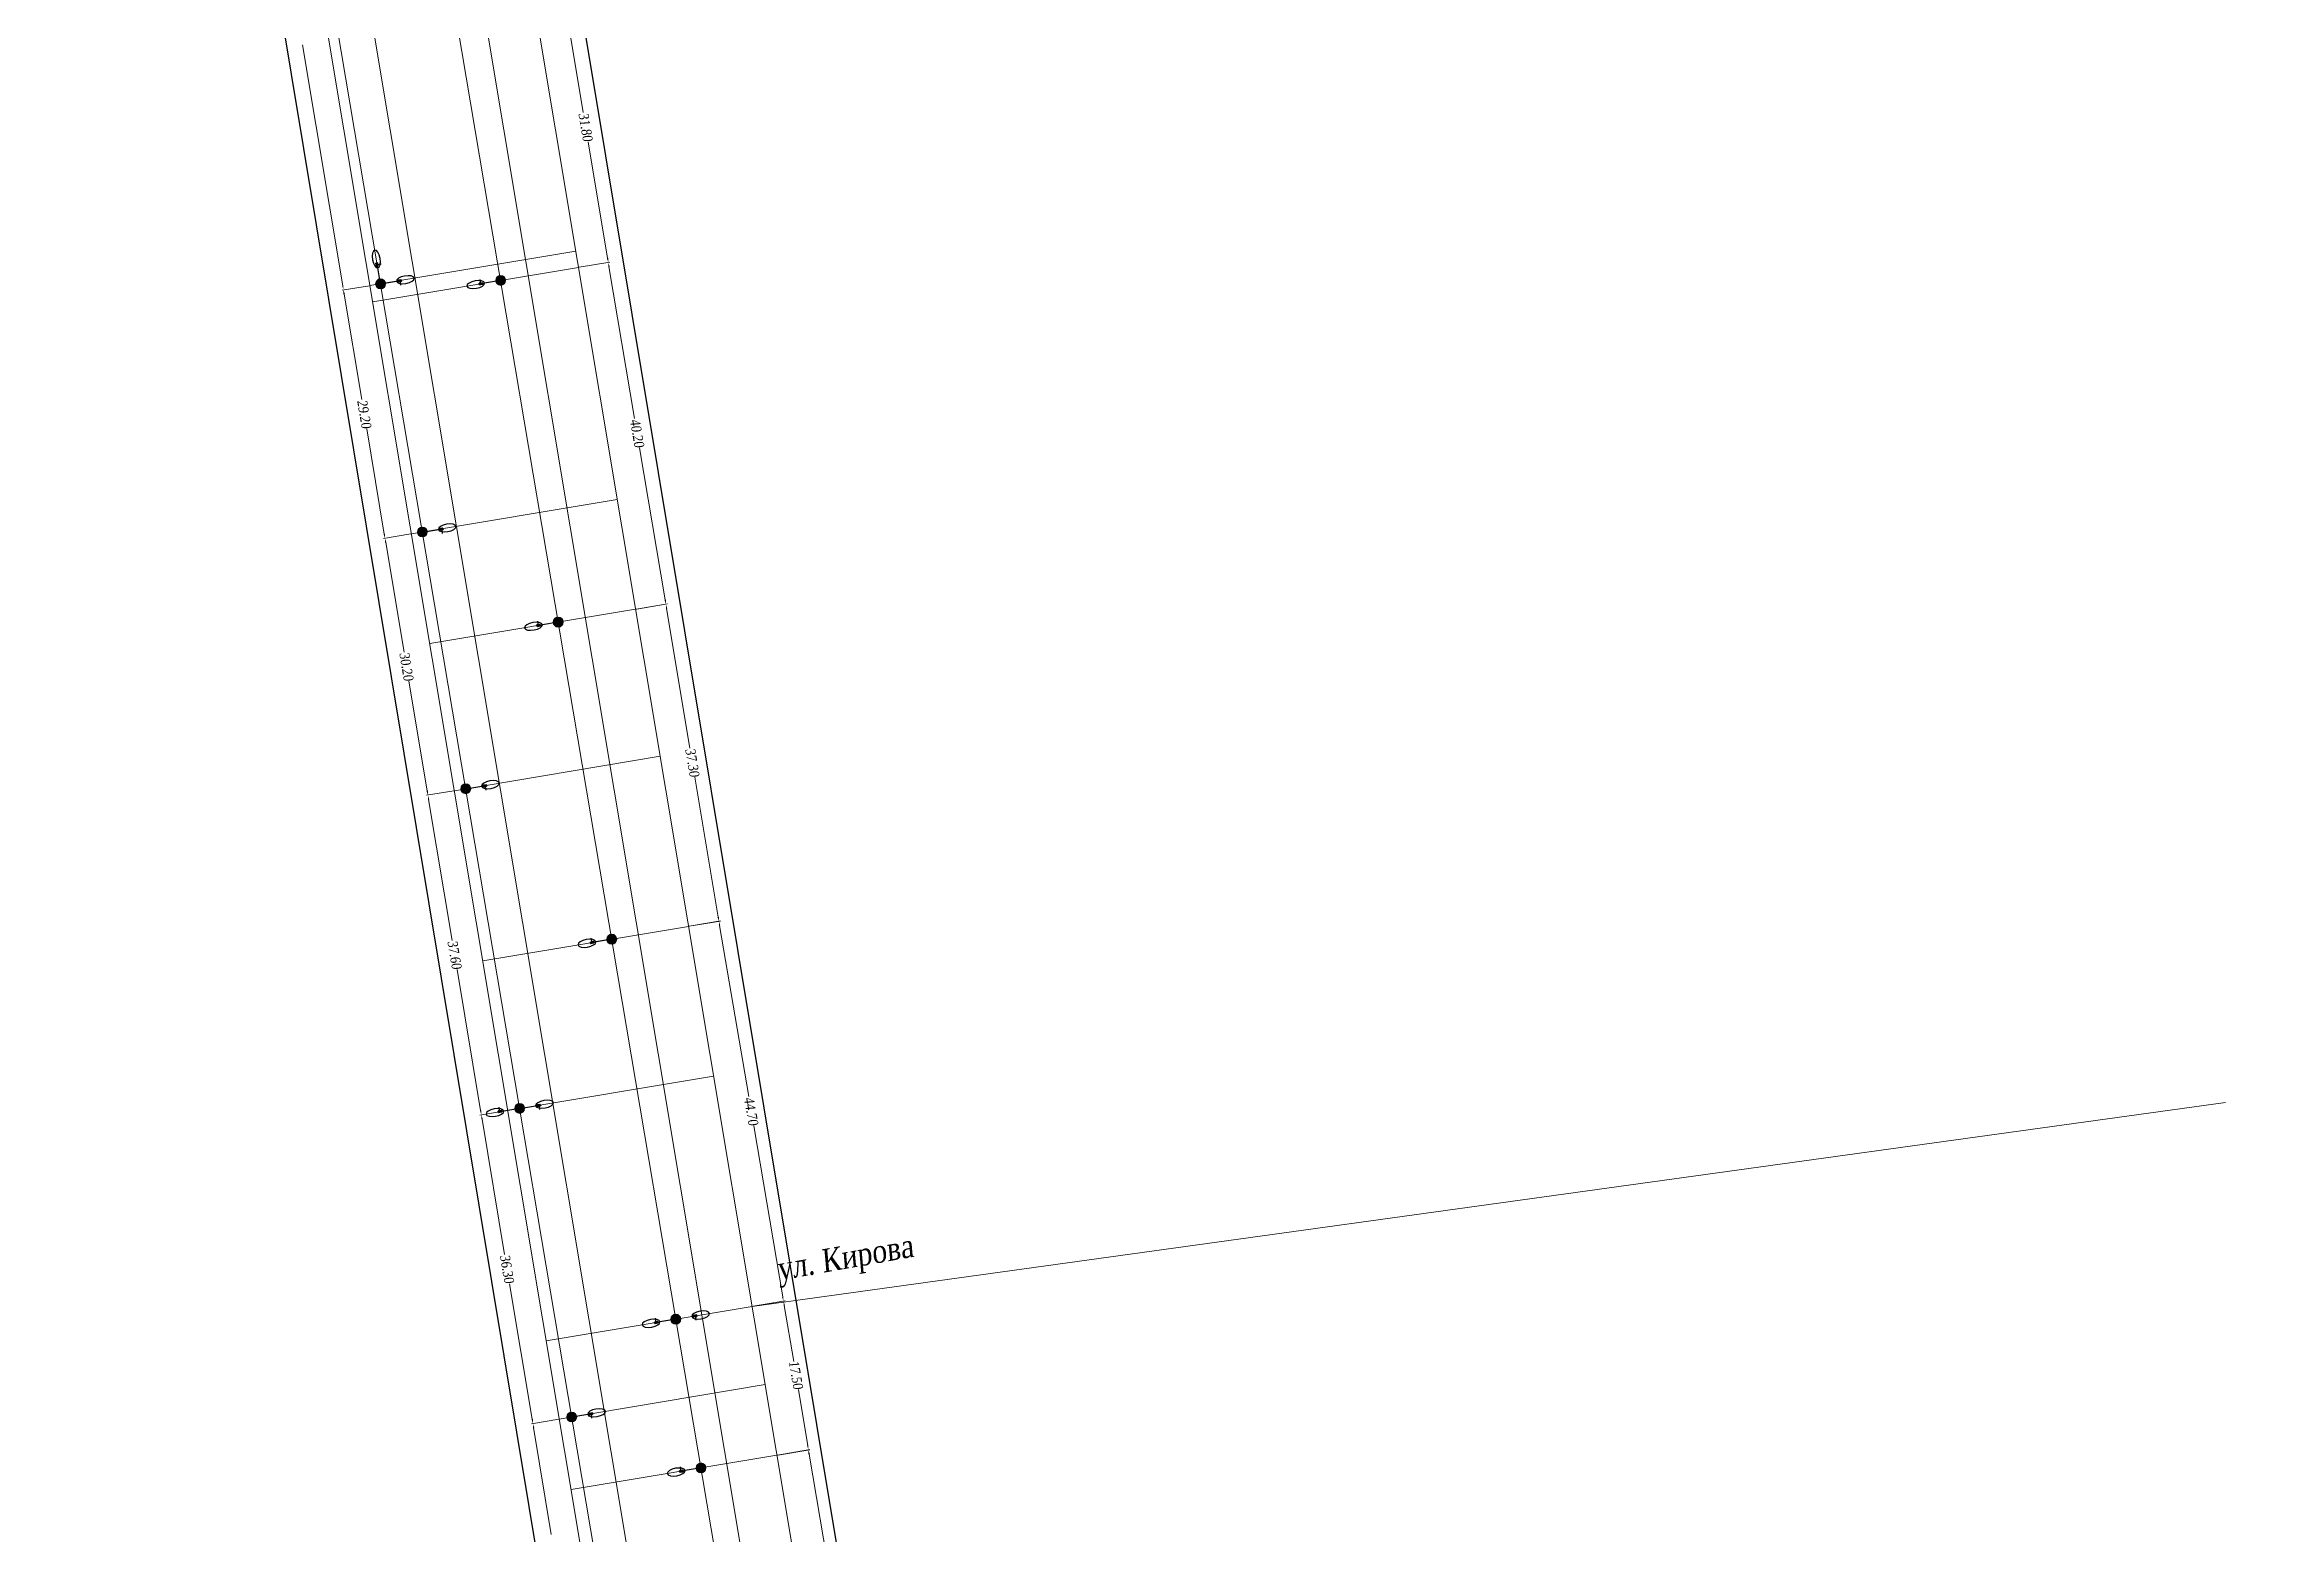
# Model space of a CAD drawing. Extents: x 2474 to 3317, y 1800 to 4862.
# Drawn here: x 2595.9 to 2855.1, y 4490.7 to 4663.6 of the extents above; entities that cross this region are included whole.
import ezdxf

# ---------------------------------------------------------------- set-up
doc = ezdxf.new("R2010")
doc.units = 0
doc.header["$MEASUREMENT"] = 0
for name, color, linetype in [('DLXLUM02', 4, 'Continuous'), ('DLXLUM03', 3, 'Continuous'), ('DLXLUMEX', 2, 'Continuous'), ('DLXSCENE', 7, 'Continuous'), ('ТекстГаз', 7, 'Continuous')]:
    doc.layers.add(name, color=color, linetype=linetype)
doc.layers.add('ОСВЕЩЕНИЕ', color=7, linetype='Continuous', lineweight=15)
doc.layers.add('ситуация', color=7, linetype='Continuous', lineweight=15)
doc.styles.add('стиль2', font='times.ttf', dxfattribs={"width": 0.85, "oblique": 5, "height": 1.15})

# ---------------------------------------------------------------- blocks, each defined once
blk = doc.blocks.new('*U160')
for p, q in [((0.12, 0.11), (-0.23, 0.05)), ((-0.23, 0.05), (0.12, 0.11)), ((-0.19, 0.05), (-0.23, 0.05)), ((-0.23, 0.05), (-0.2, -0.12)), ((-0.23, 0.05), (-0.19, 0.05)), ((-0.2, -0.12), (-0.23, 0.05)), ((0.16, 0.11), (-0.19, 0.05)), ((-0.19, 0.05), (0.16, 0.11)), ((-0.19, 0.05), (-0.16, -0.11)), ((-0.16, -0.11), (-0.19, 0.05)), ((0.16, 0.11), (0.12, 0.11)), ((0.15, -0.06), (0.12, 0.11)), ((0.12, 0.11), (0.16, 0.11)), ((0.12, 0.11), (0.15, -0.06)), ((0.19, -0.05), (0.16, 0.11)), ((0.16, 0.11), (0.19, -0.05)), ((-0.2, -0.12), (0.15, -0.06)), ((0.15, -0.06), (-0.2, -0.12)), ((-0.16, -0.11), (-0.2, -0.12)), ((-0.2, -0.12), (-0.16, -0.11)), ((-0.16, -0.11), (0.19, -0.05)), ((0.19, -0.05), (-0.16, -0.11)), ((0.15, -0.06), (0.19, -0.05)), ((0.19, -0.05), (0.15, -0.06))]:
    blk.add_line(p, q)
at = {"color": 1}
blk.add_line((-0.04, -0.01), (-0.12, 0.49), dxfattribs=at)
at = {"layer": 'DLXLUMEX', "color": 7}
blk.add_text('3', height=0.1, dxfattribs=at).set_placement((0, 0))
blk = doc.blocks.new('*U161')
for p, q in [((0.16, 0.11), (-0.19, 0.06)), ((-0.19, 0.06), (0.16, 0.11)), ((-0.19, 0.06), (-0.16, -0.11)), ((-0.15, 0.06), (-0.19, 0.06)), ((-0.16, -0.11), (-0.19, 0.06)), ((-0.19, 0.06), (-0.15, 0.06)), ((0.2, 0.12), (-0.15, 0.06)), ((-0.15, 0.06), (0.2, 0.12)), ((-0.15, 0.06), (-0.12, -0.11)), ((-0.12, -0.11), (-0.15, 0.06)), ((0.16, 0.11), (0.2, 0.12)), ((0.2, 0.12), (0.16, 0.11)), ((0.19, -0.06), (0.16, 0.11)), ((0.16, 0.11), (0.19, -0.06)), ((0.23, -0.05), (0.2, 0.12)), ((0.2, 0.12), (0.23, -0.05)), ((-0.16, -0.11), (0.19, -0.06)), ((0.19, -0.06), (-0.16, -0.11)), ((-0.16, -0.11), (-0.12, -0.11)), ((-0.12, -0.11), (-0.16, -0.11)), ((-0.12, -0.11), (0.23, -0.05)), ((0.23, -0.05), (-0.12, -0.11)), ((0.19, -0.06), (0.23, -0.05)), ((0.23, -0.05), (0.19, -0.06))]:
    blk.add_line(p, q)
at = {"color": 1}
blk.add_line((0.04, 0.01), (0.12, -0.49), dxfattribs=at)
at = {"layer": 'DLXLUMEX', "color": 7}
blk.add_text('3', height=0.1, dxfattribs=at).set_placement((0, 0))
blk = doc.blocks.new('*U162')
for p, q in [((0.12, 0.11), (-0.23, 0.05)), ((-0.23, 0.05), (0.12, 0.11)), ((-0.19, 0.05), (-0.23, 0.05)), ((-0.23, 0.05), (-0.2, -0.12)), ((-0.23, 0.05), (-0.19, 0.05)), ((-0.2, -0.12), (-0.23, 0.05)), ((0.16, 0.11), (-0.19, 0.05)), ((-0.19, 0.05), (0.16, 0.11)), ((-0.19, 0.05), (-0.16, -0.11)), ((-0.16, -0.11), (-0.19, 0.05)), ((0.16, 0.11), (0.12, 0.11)), ((0.15, -0.06), (0.12, 0.11)), ((0.12, 0.11), (0.16, 0.11)), ((0.12, 0.11), (0.15, -0.06)), ((0.19, -0.05), (0.16, 0.11)), ((0.16, 0.11), (0.19, -0.05)), ((-0.2, -0.12), (0.15, -0.06)), ((0.15, -0.06), (-0.2, -0.12)), ((-0.16, -0.11), (-0.2, -0.12)), ((-0.2, -0.12), (-0.16, -0.11)), ((-0.16, -0.11), (0.19, -0.05)), ((0.19, -0.05), (-0.16, -0.11)), ((0.15, -0.06), (0.19, -0.05)), ((0.19, -0.05), (0.15, -0.06))]:
    blk.add_line(p, q)
at = {"color": 1}
blk.add_line((-0.04, -0.01), (-0.12, 0.49), dxfattribs=at)
at = {"layer": 'DLXLUMEX', "color": 7}
blk.add_text('3', height=0.1, dxfattribs=at).set_placement((0, 0))
blk = doc.blocks.new('*U163')
for p, q in [((0.16, 0.11), (-0.19, 0.05)), ((-0.19, 0.05), (0.16, 0.11)), ((-0.15, 0.06), (-0.19, 0.05)), ((-0.19, 0.05), (-0.15, 0.06)), ((-0.19, 0.05), (-0.16, -0.11)), ((-0.16, -0.11), (-0.19, 0.05)), ((0.2, 0.12), (-0.15, 0.06)), ((-0.15, 0.06), (0.2, 0.12)), ((-0.15, 0.06), (-0.12, -0.11)), ((-0.12, -0.11), (-0.15, 0.06)), ((0.16, 0.11), (0.2, 0.12)), ((0.2, 0.12), (0.16, 0.11)), ((0.19, -0.05), (0.16, 0.11)), ((0.16, 0.11), (0.19, -0.05)), ((0.23, -0.05), (0.2, 0.12)), ((0.2, 0.12), (0.23, -0.05)), ((-0.16, -0.11), (0.19, -0.05)), ((0.19, -0.05), (-0.16, -0.11)), ((-0.16, -0.11), (-0.12, -0.11)), ((-0.12, -0.11), (-0.16, -0.11)), ((-0.12, -0.11), (0.23, -0.05)), ((0.23, -0.05), (-0.12, -0.11)), ((0.19, -0.05), (0.23, -0.05)), ((0.23, -0.05), (0.19, -0.05))]:
    blk.add_line(p, q)
at = {"color": 1}
blk.add_line((0.04, 0.01), (0.12, -0.49), dxfattribs=at)
at = {"layer": 'DLXLUMEX', "color": 7}
blk.add_text('2', height=0.1, dxfattribs=at).set_placement((0, 0))
blk = doc.blocks.new('*U164')
for p, q in [((0.16, 0.11), (-0.19, 0.06)), ((-0.19, 0.06), (0.16, 0.11)), ((-0.19, 0.06), (-0.16, -0.11)), ((-0.15, 0.06), (-0.19, 0.06)), ((-0.16, -0.11), (-0.19, 0.06)), ((-0.19, 0.06), (-0.15, 0.06)), ((0.2, 0.12), (-0.15, 0.06)), ((-0.15, 0.06), (0.2, 0.12)), ((-0.15, 0.06), (-0.12, -0.11)), ((-0.12, -0.11), (-0.15, 0.06)), ((0.16, 0.11), (0.2, 0.12)), ((0.2, 0.12), (0.16, 0.11)), ((0.19, -0.06), (0.16, 0.11)), ((0.16, 0.11), (0.19, -0.06)), ((0.23, -0.05), (0.2, 0.12)), ((0.2, 0.12), (0.23, -0.05)), ((-0.16, -0.11), (0.19, -0.06)), ((0.19, -0.06), (-0.16, -0.11)), ((-0.16, -0.11), (-0.12, -0.11)), ((-0.12, -0.11), (-0.16, -0.11)), ((-0.12, -0.11), (0.23, -0.05)), ((0.23, -0.05), (-0.12, -0.11)), ((0.19, -0.06), (0.23, -0.05)), ((0.23, -0.05), (0.19, -0.06))]:
    blk.add_line(p, q)
at = {"color": 1}
blk.add_line((0.04, 0.01), (0.12, -0.49), dxfattribs=at)
at = {"layer": 'DLXLUMEX', "color": 7}
blk.add_text('3', height=0.1, dxfattribs=at).set_placement((0, 0))
blk = doc.blocks.new('*U165')
for p, q in [((0.12, 0.11), (-0.23, 0.05)), ((-0.23, 0.05), (0.12, 0.11)), ((-0.19, 0.06), (-0.23, 0.05)), ((-0.23, 0.05), (-0.19, 0.06)), ((-0.23, 0.05), (-0.2, -0.12)), ((-0.2, -0.12), (-0.23, 0.05)), ((0.16, 0.11), (-0.19, 0.06)), ((-0.19, 0.06), (0.16, 0.11)), ((-0.19, 0.06), (-0.16, -0.11)), ((-0.16, -0.11), (-0.19, 0.06)), ((0.16, 0.11), (0.12, 0.11)), ((0.12, 0.11), (0.16, 0.11)), ((0.15, -0.06), (0.12, 0.11)), ((0.12, 0.11), (0.15, -0.06)), ((0.19, -0.06), (0.16, 0.11)), ((0.16, 0.11), (0.19, -0.06)), ((-0.2, -0.12), (0.15, -0.06)), ((0.15, -0.06), (-0.2, -0.12)), ((-0.16, -0.11), (-0.2, -0.12)), ((-0.2, -0.12), (-0.16, -0.11)), ((-0.16, -0.11), (0.19, -0.06)), ((0.19, -0.06), (-0.16, -0.11)), ((0.15, -0.06), (0.19, -0.06)), ((0.19, -0.06), (0.15, -0.06))]:
    blk.add_line(p, q)
at = {"color": 1}
blk.add_line((-0.04, -0.01), (-0.12, 0.49), dxfattribs=at)
at = {"layer": 'DLXLUMEX', "color": 7}
blk.add_text('2', height=0.1, dxfattribs=at).set_placement((0, 0))
blk = doc.blocks.new('*U166')
for p, q in [((0.12, 0.11), (-0.23, 0.05)), ((-0.23, 0.05), (0.12, 0.11)), ((-0.19, 0.05), (-0.23, 0.05)), ((-0.23, 0.05), (-0.2, -0.12)), ((-0.23, 0.05), (-0.19, 0.05)), ((-0.2, -0.12), (-0.23, 0.05)), ((0.16, 0.11), (-0.19, 0.05)), ((-0.19, 0.05), (0.16, 0.11)), ((-0.19, 0.05), (-0.16, -0.11)), ((-0.16, -0.11), (-0.19, 0.05)), ((0.16, 0.11), (0.12, 0.11)), ((0.12, 0.11), (0.16, 0.11)), ((0.15, -0.06), (0.12, 0.11)), ((0.12, 0.11), (0.15, -0.06)), ((0.19, -0.05), (0.16, 0.11)), ((0.16, 0.11), (0.19, -0.05)), ((-0.2, -0.12), (0.15, -0.06)), ((0.15, -0.06), (-0.2, -0.12)), ((-0.16, -0.11), (-0.2, -0.12)), ((-0.2, -0.12), (-0.16, -0.11)), ((-0.16, -0.11), (0.19, -0.05)), ((0.19, -0.05), (-0.16, -0.11)), ((0.15, -0.06), (0.19, -0.05)), ((0.19, -0.05), (0.15, -0.06))]:
    blk.add_line(p, q)
at = {"color": 1}
blk.add_line((-0.04, -0.01), (-0.12, 0.49), dxfattribs=at)
at = {"layer": 'DLXLUMEX', "color": 7}
blk.add_text('3', height=0.1, dxfattribs=at).set_placement((0, 0))
blk = doc.blocks.new('*U168')
for p, q in [((0.16, 0.11), (-0.19, 0.06)), ((-0.19, 0.06), (0.16, 0.11)), ((-0.19, 0.06), (-0.16, -0.11)), ((-0.15, 0.06), (-0.19, 0.06)), ((-0.16, -0.11), (-0.19, 0.06)), ((-0.19, 0.06), (-0.15, 0.06)), ((0.2, 0.12), (-0.15, 0.06)), ((-0.15, 0.06), (0.2, 0.12)), ((-0.15, 0.06), (-0.12, -0.11)), ((-0.12, -0.11), (-0.15, 0.06)), ((0.16, 0.11), (0.2, 0.12)), ((0.2, 0.12), (0.16, 0.11)), ((0.19, -0.06), (0.16, 0.11)), ((0.16, 0.11), (0.19, -0.06)), ((0.23, -0.05), (0.2, 0.12)), ((0.2, 0.12), (0.23, -0.05)), ((-0.16, -0.11), (0.19, -0.06)), ((0.19, -0.06), (-0.16, -0.11)), ((-0.16, -0.11), (-0.12, -0.11)), ((-0.12, -0.11), (-0.16, -0.11)), ((-0.12, -0.11), (0.23, -0.05)), ((0.23, -0.05), (-0.12, -0.11)), ((0.19, -0.06), (0.23, -0.05)), ((0.23, -0.05), (0.19, -0.06))]:
    blk.add_line(p, q)
at = {"color": 1}
blk.add_line((0.04, 0.01), (0.12, -0.49), dxfattribs=at)
at = {"layer": 'DLXLUMEX', "color": 7}
blk.add_text('3', height=0.1, dxfattribs=at).set_placement((0, 0))
blk = doc.blocks.new('*U169')
for p, q in [((0.12, 0.11), (-0.23, 0.05)), ((-0.23, 0.05), (0.12, 0.11)), ((-0.19, 0.05), (-0.23, 0.05)), ((-0.23, 0.05), (-0.2, -0.12)), ((-0.23, 0.05), (-0.19, 0.05)), ((-0.2, -0.12), (-0.23, 0.05)), ((0.16, 0.11), (-0.19, 0.05)), ((-0.19, 0.05), (0.16, 0.11)), ((-0.19, 0.05), (-0.16, -0.11)), ((-0.16, -0.11), (-0.19, 0.05)), ((0.16, 0.11), (0.12, 0.11)), ((0.15, -0.06), (0.12, 0.11)), ((0.12, 0.11), (0.16, 0.11)), ((0.12, 0.11), (0.15, -0.06)), ((0.19, -0.05), (0.16, 0.11)), ((0.16, 0.11), (0.19, -0.05)), ((-0.2, -0.12), (0.15, -0.06)), ((0.15, -0.06), (-0.2, -0.12)), ((-0.16, -0.11), (-0.2, -0.12)), ((-0.2, -0.12), (-0.16, -0.11)), ((-0.16, -0.11), (0.19, -0.05)), ((0.19, -0.05), (-0.16, -0.11)), ((0.15, -0.06), (0.19, -0.05)), ((0.19, -0.05), (0.15, -0.06))]:
    blk.add_line(p, q)
at = {"color": 1}
blk.add_line((-0.04, -0.01), (-0.12, 0.49), dxfattribs=at)
at = {"layer": 'DLXLUMEX', "color": 7}
blk.add_text('3', height=0.1, dxfattribs=at).set_placement((0, 0))
blk = doc.blocks.new('*U170')
for p, q in [((0.16, 0.11), (-0.19, 0.06)), ((-0.19, 0.06), (0.16, 0.11)), ((-0.19, 0.06), (-0.16, -0.11)), ((-0.15, 0.06), (-0.19, 0.06)), ((-0.16, -0.11), (-0.19, 0.06)), ((-0.19, 0.06), (-0.15, 0.06)), ((0.2, 0.12), (-0.15, 0.06)), ((-0.15, 0.06), (0.2, 0.12)), ((-0.15, 0.06), (-0.12, -0.11)), ((-0.12, -0.11), (-0.15, 0.06)), ((0.16, 0.11), (0.2, 0.12)), ((0.2, 0.12), (0.16, 0.11)), ((0.19, -0.06), (0.16, 0.11)), ((0.16, 0.11), (0.19, -0.06)), ((0.23, -0.05), (0.2, 0.12)), ((0.2, 0.12), (0.23, -0.05)), ((-0.16, -0.11), (0.19, -0.06)), ((0.19, -0.06), (-0.16, -0.11)), ((-0.16, -0.11), (-0.12, -0.11)), ((-0.12, -0.11), (-0.16, -0.11)), ((-0.12, -0.11), (0.23, -0.05)), ((0.23, -0.05), (-0.12, -0.11)), ((0.19, -0.06), (0.23, -0.05)), ((0.23, -0.05), (0.19, -0.06))]:
    blk.add_line(p, q)
at = {"color": 1}
blk.add_line((0.04, 0.01), (0.12, -0.49), dxfattribs=at)
at = {"layer": 'DLXLUMEX', "color": 7}
blk.add_text('3', height=0.1, dxfattribs=at).set_placement((0, 0))
blk = doc.blocks.new('*U171')
for p, q in [((0.12, 0.11), (-0.23, 0.05)), ((-0.23, 0.05), (0.12, 0.11)), ((-0.19, 0.05), (-0.23, 0.05)), ((-0.23, 0.05), (-0.2, -0.12)), ((-0.23, 0.05), (-0.19, 0.05)), ((-0.2, -0.12), (-0.23, 0.05)), ((0.16, 0.11), (-0.19, 0.05)), ((-0.19, 0.05), (0.16, 0.11)), ((-0.19, 0.05), (-0.16, -0.11)), ((-0.16, -0.11), (-0.19, 0.05)), ((0.16, 0.11), (0.12, 0.11)), ((0.12, 0.11), (0.16, 0.11)), ((0.15, -0.06), (0.12, 0.11)), ((0.12, 0.11), (0.15, -0.06)), ((0.19, -0.05), (0.16, 0.11)), ((0.16, 0.11), (0.19, -0.05)), ((-0.2, -0.12), (0.15, -0.06)), ((0.15, -0.06), (-0.2, -0.12)), ((-0.16, -0.11), (-0.2, -0.12)), ((-0.2, -0.12), (-0.16, -0.11)), ((-0.16, -0.11), (0.19, -0.05)), ((0.19, -0.05), (-0.16, -0.11)), ((0.15, -0.06), (0.19, -0.05)), ((0.19, -0.05), (0.15, -0.06))]:
    blk.add_line(p, q)
at = {"color": 1}
blk.add_line((-0.04, -0.01), (-0.12, 0.49), dxfattribs=at)
at = {"layer": 'DLXLUMEX', "color": 7}
blk.add_text('3', height=0.1, dxfattribs=at).set_placement((0, 0))
blk = doc.blocks.new('*U172')
for p, q in [((0.16, 0.11), (-0.19, 0.06)), ((-0.19, 0.06), (0.16, 0.11)), ((-0.19, 0.06), (-0.16, -0.11)), ((-0.15, 0.06), (-0.19, 0.06)), ((-0.16, -0.11), (-0.19, 0.06)), ((-0.19, 0.06), (-0.15, 0.06)), ((0.2, 0.12), (-0.15, 0.06)), ((-0.15, 0.06), (0.2, 0.12)), ((-0.15, 0.06), (-0.12, -0.11)), ((-0.12, -0.11), (-0.15, 0.06)), ((0.16, 0.11), (0.2, 0.12)), ((0.2, 0.12), (0.16, 0.11)), ((0.19, -0.06), (0.16, 0.11)), ((0.16, 0.11), (0.19, -0.06)), ((0.23, -0.05), (0.2, 0.12)), ((0.2, 0.12), (0.23, -0.05)), ((-0.16, -0.11), (0.19, -0.06)), ((0.19, -0.06), (-0.16, -0.11)), ((-0.16, -0.11), (-0.12, -0.11)), ((-0.12, -0.11), (-0.16, -0.11)), ((-0.12, -0.11), (0.23, -0.05)), ((0.23, -0.05), (-0.12, -0.11)), ((0.19, -0.06), (0.23, -0.05)), ((0.23, -0.05), (0.19, -0.06))]:
    blk.add_line(p, q)
at = {"color": 1}
blk.add_line((0.04, 0.01), (0.12, -0.49), dxfattribs=at)
at = {"layer": 'DLXLUMEX', "color": 7}
blk.add_text('3', height=0.1, dxfattribs=at).set_placement((0, 0))
blk = doc.blocks.new('*U173')
for p, q in [((0.05, 0.23), (-0.12, 0.2)), ((-0.12, 0.2), (0.05, 0.23)), ((-0.12, 0.2), (-0.06, -0.15)), ((-0.11, 0.16), (-0.12, 0.2)), ((-0.12, 0.2), (-0.11, 0.16)), ((-0.06, -0.15), (-0.12, 0.2)), ((0.05, 0.19), (-0.11, 0.16)), ((-0.11, 0.16), (0.05, 0.19)), ((-0.11, 0.16), (-0.05, -0.19)), ((-0.05, -0.19), (-0.11, 0.16)), ((0.05, 0.19), (0.05, 0.23)), ((0.05, 0.23), (0.05, 0.19)), ((0.11, -0.12), (0.05, 0.23)), ((0.05, 0.23), (0.11, -0.12)), ((0.11, -0.16), (0.05, 0.19)), ((0.05, 0.19), (0.11, -0.16)), ((-0.06, -0.15), (0.11, -0.12)), ((0.11, -0.12), (-0.06, -0.15)), ((-0.06, -0.15), (-0.05, -0.19)), ((-0.05, -0.19), (-0.06, -0.15)), ((-0.05, -0.19), (0.11, -0.16)), ((0.11, -0.16), (-0.05, -0.19)), ((0.11, -0.16), (0.11, -0.12)), ((0.11, -0.12), (0.11, -0.16))]:
    blk.add_line(p, q)
at = {"color": 1}
blk.add_line((-0.01, 0.04), (0.49, 0.12), dxfattribs=at)
at = {"layer": 'DLXLUMEX', "color": 7}
blk.add_text('3', height=0.1, dxfattribs=at).set_placement((0, 0))
blk = doc.blocks.new('*U218')
for p, q in [((2765.29, 4023.71), (2639.73, 4778.63)), ((2605.93, 4772.44), (2728.58, 4032.35))]:
    blk.add_line(p, q)

msp = doc.modelspace()

# ---------------------------------------------------------------- hatches: boundary and pattern name
at = {"layer": 'ОСВЕЩЕНИЕ', "linetype": 'Continuous', "lineweight": 18}
h = msp.add_hatch(color=7, dxfattribs=at)
edge = h.paths.add_edge_path()
edge.add_arc((2634.88, 4635.88), 0.572, 0, 360)
h = msp.add_hatch(color=7, dxfattribs=at)
edge = h.paths.add_edge_path()
edge.add_arc((2648.8, 4636.28), 0.572, 0, 360)
h = msp.add_hatch(color=7, dxfattribs=at)
edge = h.paths.add_edge_path()
edge.add_arc((2639.73, 4607.09), 0.572, 0, 360)
h = msp.add_hatch(color=7, dxfattribs=at)
edge = h.paths.add_edge_path()
edge.add_arc((2655.48, 4596.64), 0.572, 0, 360)
h = msp.add_hatch(color=7, dxfattribs=at)
edge = h.paths.add_edge_path()
edge.add_arc((2644.76, 4577.31), 0.572, 0, 360)
h = msp.add_hatch(color=7, dxfattribs=at)
edge = h.paths.add_edge_path()
edge.add_arc((2661.69, 4559.86), 0.572, 0, 360)
h = msp.add_hatch(color=7, dxfattribs=at)
edge = h.paths.add_edge_path()
edge.add_arc((2651.01, 4540.23), 0.572, 0, 360)
h = msp.add_hatch(color=7, dxfattribs=at)
edge = h.paths.add_edge_path()
edge.add_arc((2669.12, 4515.78), 0.572, 0, 360)
h = msp.add_hatch(color=7, dxfattribs=at)
edge = h.paths.add_edge_path()
edge.add_arc((2657.05, 4504.44), 0.572, 0, 360)
h = msp.add_hatch(color=7, dxfattribs=at)
edge = h.paths.add_edge_path()
edge.add_arc((2672.04, 4498.53), 0.572, 0, 360)

# ---------------------------------------------------------------- linework, layer by layer
at = {"layer": 'ОСВЕЩЕНИЕ', "color": 1, "linetype": 'Continuous'}
for p, q in [((2759.83, 3978.08), (2612.45, 4851.75)), ((2746.22, 3975.81), (2598.85, 4849.47))]:
    msp.add_line(p, q, dxfattribs=at)
at = {"layer": 'ОСВЕЩЕНИЕ', "color": 7, "linetype": 'Continuous', "lineweight": 18}
for centre in [(2634.88, 4635.88), (2634.88, 4635.88), (2648.8, 4636.28), (2648.8, 4636.28), (2639.73, 4607.09), (2639.73, 4607.09), (2655.48, 4596.64), (2655.48, 4596.64), (2644.76, 4577.31), (2644.76, 4577.31), (2661.69, 4559.86), (2661.69, 4559.86), (2651.01, 4540.23), (2651.01, 4540.23), (2669.12, 4515.78), (2669.12, 4515.78), (2657.05, 4504.44), (2657.05, 4504.44), (2672.04, 4498.53), (2672.04, 4498.53)]:
    msp.add_circle(centre, 0.572, dxfattribs=at)
at = {"layer": 'ситуация', "color": 4}
for p, q in [((3098.64, 1851.95), (2595.93, 4861.51)), ((3098.64, 1851.95), (2595.93, 4861.51)), ((3104.02, 1851.95), (2601.35, 4861.27)), ((3115.86, 1859.76), (2614.6, 4860.67)), ((3115.86, 1859.76), (2614.6, 4860.67)), ((3123.17, 1851.95), (2620.65, 4860.4)), ((3123.17, 1851.95), (2620.65, 4860.4)), ((2633.65, 4635.68), (2657.52, 4639.67)), ((2633.65, 4635.68), (2657.52, 4639.67)), ((2633.97, 4633.8), (2657.83, 4637.79)), ((2633.97, 4633.8), (2657.83, 4637.79)), ((2638.46, 4606.88), (2662.33, 4610.86)), ((2638.46, 4606.88), (2662.33, 4610.86)), ((2640.59, 4594.15), (2664.46, 4598.14)), ((2640.59, 4594.15), (2664.46, 4598.14)), ((2643.44, 4577.09), (2667.31, 4581.08)), ((2643.44, 4577.09), (2667.31, 4581.08)), ((2646.73, 4557.36), (2670.6, 4561.35)), ((2646.73, 4557.36), (2670.6, 4561.35)), ((2649.63, 4540), (2673.5, 4543.99)), ((2649.63, 4540), (2673.5, 4543.99)), ((2654.1, 4513.27), (2677.97, 4517.26)), ((2654.1, 4513.27), (2677.97, 4517.26)), ((2655.61, 4504.2), (2679.48, 4508.19)), ((2655.61, 4504.2), (2679.48, 4508.19)), ((2656.98, 4496.01), (2680.85, 4500)), ((2656.98, 4496.01), (2680.85, 4500))]:
    msp.add_line(p, q, dxfattribs=at)
at = {"layer": 'ситуация'}
for p, q in [((2656.13, 4669.24), (2658.38, 4655.74)), ((2630.5, 4635.66), (2625.83, 4663.61)), ((2661.2, 4638.86), (2658.95, 4652.36)), ((2657.9, 4637.8), (2661.46, 4638.4)), ((2657.9, 4637.8), (2661.46, 4638.4)), ((2661.37, 4637.88), (2664.34, 4620.26)), ((2633.59, 4635.67), (2630.41, 4635.14)), ((2633.59, 4635.67), (2630.41, 4635.14)), ((2630.67, 4634.67), (2632.7, 4622.46)), ((2635.31, 4606.86), (2633.27, 4619.07)), ((2667.89, 4599.23), (2664.91, 4616.85)), ((2638.4, 4606.87), (2635.22, 4606.33)), ((2638.4, 4606.87), (2635.22, 4606.33)), ((2635.48, 4605.87), (2637.6, 4593.16)), ((2664.52, 4598.15), (2668.15, 4598.76)), ((2664.58, 4598.16), (2668.15, 4598.76)), ((2668.05, 4598.23), (2670.76, 4582.02)), ((2640.29, 4577.07), (2638.16, 4589.78)), ((2643.38, 4577.08), (2640.19, 4576.55)), ((2643.38, 4577.08), (2640.19, 4576.55)), ((2674.03, 4562.43), (2671.32, 4578.65)), ((2640.45, 4576.08), (2643.18, 4559.72)), ((2670.66, 4561.36), (2674.29, 4561.98)), ((2670.66, 4561.36), (2674.29, 4561.97)), ((2674.2, 4561.45), (2677.57, 4541.61)), ((2646.48, 4539.98), (2643.75, 4556.35)), ((2649.57, 4539.99), (2646.39, 4539.46)), ((2649.57, 4539.99), (2646.39, 4539.46)), ((2646.65, 4539), (2649.27, 4523.27)), ((2681.52, 4518.37), (2678.15, 4538.21)), ((2652.46, 4504.18), (2649.84, 4519.9)), ((2678.09, 4517.28), (2681.8, 4517.9)), ((2678.15, 4517.29), (2681.78, 4517.91)), ((2681.7, 4517.38), (2682.79, 4510.87)), ((2684.42, 4501.1), (2683.33, 4507.61)), ((2655.55, 4504.19), (2652.37, 4503.66)), ((2655.55, 4504.19), (2652.37, 4503.66)), ((2652.62, 4503.2), (2654.67, 4490.79)), ((2680.91, 4500.01), (2684.68, 4500.65)), ((2680.97, 4500.02), (2684.68, 4500.64)), ((2684.59, 4500.12), (2687.75, 4481.36))]:
    msp.add_line(p, q, dxfattribs=at)
at = {"layer": 'ситуация', "color": 0, "lineweight": 25}
for p, q in [((2634.88, 4635.88), (2634.57, 4637.73)), ((2634.88, 4635.88), (2636.73, 4636.19)), ((2648.8, 4636.28), (2646.95, 4635.97)), ((2639.73, 4607.09), (2641.58, 4607.4)), ((2655.48, 4596.64), (2653.64, 4596.33)), ((2644.76, 4577.31), (2646.61, 4577.62)), ((2661.69, 4559.86), (2659.84, 4559.55)), ((2651.01, 4540.23), (2649.16, 4539.92)), ((2651.01, 4540.23), (2652.86, 4540.54)), ((2669.12, 4515.78), (2667.28, 4515.47)), ((2657.05, 4504.44), (2658.9, 4504.75)), ((2672.04, 4498.53), (2670.19, 4498.22))]:
    msp.add_line(p, q, dxfattribs=at)
at = {"layer": 'ситуация', "color": 1}
msp.add_line((2677.97, 4517.26), (2848.85, 4540.9), dxfattribs=at)
at = {"layer": 'ситуация', "color": 0, "lineweight": 25, "extrusion": (0, 0, -1)}
for centre, major_axis in [((2634.39, 4638.76), (-0.18, 1.03)), ((2637.75, 4636.36), (1.03, 0.18)), ((2645.92, 4635.8), (-1.03, -0.18)), ((2642.61, 4607.57), (1.03, 0.18)), ((2652.61, 4596.16), (-1.03, -0.18)), ((2647.63, 4577.79), (1.03, 0.18)), ((2658.81, 4559.38), (-1.03, -0.18)), ((2648.14, 4539.75), (-1.03, -0.18)), ((2653.89, 4540.72), (1.03, 0.18)), ((2666.25, 4515.3), (-1.03, -0.18)), ((2672, 4516.27), (1.03, 0.18)), ((2659.93, 4504.92), (1.03, 0.18)), ((2669.16, 4498.05), (-1.03, -0.18))]:
    msp.add_ellipse(centre, major_axis=major_axis, ratio=0.418921, dxfattribs=at)
at = {"layer": 'ситуация'}
for points in [[(2661.28, 4638.87), (2661.12, 4638.85), (2661.29, 4638.37)], [(2661.45, 4637.89), (2661.29, 4637.87), (2661.28, 4638.37)], [(2630.58, 4635.67), (2630.42, 4635.64), (2630.58, 4635.17)], [(2630.75, 4634.69), (2630.58, 4634.66), (2630.58, 4635.17)], [(2635.39, 4606.87), (2635.23, 4606.84), (2635.39, 4606.36)], [(2635.56, 4605.88), (2635.39, 4605.86), (2635.39, 4606.36)], [(2667.97, 4599.24), (2667.8, 4599.21), (2667.97, 4598.73)], [(2668.13, 4598.25), (2667.97, 4598.22), (2667.97, 4598.73)], [(2640.37, 4577.08), (2640.2, 4577.06), (2640.37, 4576.58)], [(2640.53, 4576.1), (2640.37, 4576.07), (2640.37, 4576.58)], [(2674.11, 4562.44), (2673.95, 4562.42), (2674.12, 4561.94)], [(2674.28, 4561.47), (2674.12, 4561.44), (2674.11, 4561.95)], [(2646.56, 4540), (2646.4, 4539.97), (2646.56, 4539.49)], [(2646.73, 4539.01), (2646.56, 4538.98), (2646.56, 4539.49)], [(2681.6, 4518.38), (2681.44, 4518.36), (2681.6, 4517.88)], [(2681.78, 4517.39), (2681.62, 4517.36), (2681.62, 4517.87)], [(2652.54, 4504.19), (2652.38, 4504.17), (2652.54, 4503.69)], [(2652.71, 4503.21), (2652.54, 4503.19), (2652.54, 4503.69)], [(2684.5, 4501.12), (2684.34, 4501.09), (2684.5, 4500.61)], [(2684.67, 4500.14), (2684.5, 4500.11), (2684.5, 4500.62)]]:
    msp.add_solid(points, dxfattribs=at)

# ---------------------------------------------------------------- block references
at = {"layer": 'DLXLUM02'}
for name, p in [('*U165', (2648.75, 4539.88)), ('*U163', (2671.31, 4516.16))]:
    msp.add_blockref(name, p, dxfattribs=at)
at = {"layer": 'DLXLUM03'}
for name, p in [('*U173', (2634.47, 4638.1)), ('*U172', (2637.07, 4636.23)), ('*U171', (2646.55, 4635.9)), ('*U170', (2641.92, 4607.43)), ('*U169', (2653.23, 4596.26)), ('*U168', (2646.95, 4577.65)), ('*U166', (2659.44, 4559.48)), ('*U164', (2653.2, 4540.58)), ('*U162', (2666.87, 4515.4)), ('*U161', (2659.24, 4504.78)), ('*U160', (2669.78, 4498.15))]:
    msp.add_blockref(name, p, dxfattribs=at)
at = {"layer": 'DLXSCENE'}
msp.add_blockref('*U218', (0, 0), dxfattribs=at)

# ---------------------------------------------------------------- texts
at = {"layer": 'ситуация', "style": 'стиль2', "oblique": 5, "width": 0.85}
for s, rotation, p in [('31.80', 279.483, (2657.83, 4655.61)), ('29.20', 279.483, (2632.16, 4622.31)), ('40.20', 279.572, (2663.8, 4620.1)), ('30.20', 279.483, (2637.05, 4593.03)), ('37.30', 279.483, (2670.21, 4581.89)), ('37.60', 279.483, (2642.63, 4559.59)), ('44.70', 279.6432, (2677.02, 4541.45)), ('36.30', 279.483, (2648.72, 4523.15)), ('17.50', 279.483, (2682.22, 4510.86))]:
    msp.add_text(s, height=1.15, rotation=rotation, dxfattribs=at).set_placement(p)
at = {"layer": 'ТекстГаз', "color": 7, "lineweight": 18, "style": 'стиль2', "oblique": 5, "width": 0.85}
msp.add_text('ул. Кирова', height=2.7, rotation=10, dxfattribs=at).set_placement((2681.08, 4520.26))

doc.saveas('drawing.dxf')
